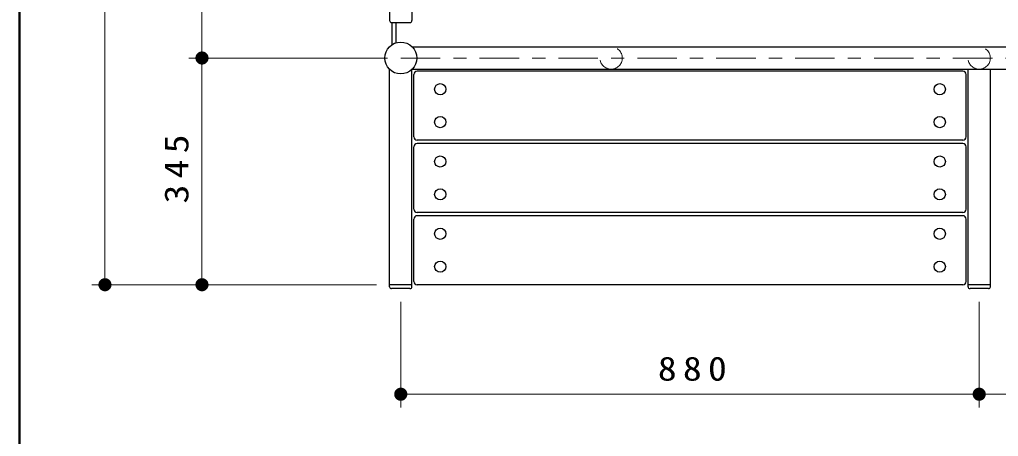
# Model space of a CAD drawing. Units: millimetres on the paper, scale 1:20. Extents: x -365 to 0, y -5 to 257.
# Drawn here: x -365 to -290.5, y 164.1 to 195.8 of the extents above; entities that cross this region are included whole.
import ezdxf

# ---------------------------------------------------------------- set-up
doc = ezdxf.new("R2010")
doc.units = ezdxf.units.MM
doc.linetypes.add('USER1', pattern=[4.5, 2.5, -2])
doc.linetypes.add('USER2', pattern=[6, 3, -1, 1, -1])
doc.layers.add('LY_1', color=7, linetype='Continuous', lineweight=25)
doc.styles.add('ＭＳ ゴシック', font='')
doc.styles.get('ＭＳ ゴシック').set_extended_font_data('MS Gothic')

# ---------------------------------------------------------------- blocks, each defined once
blk = doc.blocks.new('filled_dot')
at = {"color": 0, "linetype": 'Continuous', "lineweight": -2, "const_width": 1.25}
blk.add_lwpolyline([(-0.625, 0, 1), (0.625, 0, 1)], format="xyb", close=True, dxfattribs=at)

msp = doc.modelspace()

# ---------------------------------------------------------------- linework, layer by layer
at = {"layer": 'LY_1', "lineweight": 50}
msp.add_line((-365, 257), (-365, 0), dxfattribs=at)
at = {"layer": 'LY_1', "lineweight": 13}
for p, q in [((-358.505, 175.634), (-358.505, 240.884)), ((-351.125, 192.884), (-351.125, 240.884)), ((-337.005, 192.884), (-352.125, 192.884)), ((-337.005, 192.884), (-352.125, 192.884)), ((-351.125, 175.634), (-351.125, 192.884)), ((-337.855, 175.634), (-359.505, 175.634)), ((-337.855, 175.634), (-352.125, 175.634)), ((-336.005, 174.334), (-336.005, 166.302)), ((-292.005, 174.334), (-292.005, 166.302)), ((-292.005, 167.302), (-336.005, 167.302)), ((-276.005, 167.302), (-292.005, 167.302))]:
    msp.add_line(p, q, dxfattribs=at)
at = {"layer": 'LY_1'}
for p, q in [((-336.855, 208.617), (-336.855, 195.734)), ((-335.155, 209.073), (-335.155, 195.734)), ((-336.705, 195.584), (-335.305, 195.584)), ((-336.655, 193.91), (-336.655, 195.584)), ((-336.355, 194.047), (-336.355, 195.584)), ((-335.137, 193.734), (-276.873, 193.734)), ((-336.855, 175.484), (-336.855, 192.016)), ((-335.155, 175.484), (-335.155, 192.016)), ((-335.137, 192.034), (-276.873, 192.034)), ((-335.005, 186.884), (-335.005, 191.634)), ((-293.255, 191.884), (-334.755, 191.884)), ((-293.005, 186.884), (-293.005, 191.634)), ((-292.855, 175.484), (-292.855, 192.034)), ((-291.155, 175.484), (-291.155, 192.034)), ((-293.255, 186.634), (-334.755, 186.634)), ((-293.255, 186.384), (-334.755, 186.384)), ((-335.005, 181.384), (-335.005, 186.134)), ((-293.005, 181.384), (-293.005, 186.134)), ((-293.255, 181.134), (-334.755, 181.134)), ((-335.005, 175.884), (-335.005, 180.634)), ((-293.255, 180.884), (-334.755, 180.884)), ((-293.005, 175.884), (-293.005, 180.634)), ((-335.155, 175.634), (-336.855, 175.634)), ((-335.305, 175.334), (-336.705, 175.334)), ((-293.255, 175.634), (-334.755, 175.634)), ((-291.155, 175.634), (-292.855, 175.634)), ((-291.305, 175.334), (-292.705, 175.334))]:
    msp.add_line(p, q, dxfattribs=at)
at = {"layer": 'LY_1', "linetype": 'USER2', "lineweight": 13}
msp.add_line((-336.005, 192.884), (-276.005, 192.884), dxfattribs=at)
at = {"layer": 'LY_1'}
for centre, radius in [((-336.005, 192.884), 1.215), ((-333.005, 190.509), 0.425), ((-295.005, 190.509), 0.425), ((-333.005, 188.009), 0.425), ((-295.005, 188.009), 0.425), ((-333.005, 185.009), 0.425), ((-295.005, 185.009), 0.425), ((-333.005, 182.509), 0.425), ((-295.005, 182.509), 0.425), ((-333.005, 179.509), 0.425), ((-295.005, 179.509), 0.425), ((-333.005, 177.009), 0.425), ((-295.005, 177.009), 0.425)]:
    msp.add_circle(centre, radius, dxfattribs=at)
at = {"layer": 'LY_1', "linetype": 'USER1', "lineweight": 13}
for centre in [(-320.005, 192.884), (-292.005, 192.884)]:
    msp.add_circle(centre, 0.85, dxfattribs=at)
at = {"layer": 'LY_1'}
for centre, radius, start, end in [((-336.705, 195.734), 0.15, 180, 270), ((-335.305, 195.734), 0.15, 270, 0), ((-334.755, 191.634), 0.25, 90, 180), ((-293.255, 191.634), 0.25, 0, 90), ((-334.755, 186.884), 0.25, 180, 270), ((-334.755, 186.134), 0.25, 90, 180), ((-293.255, 186.884), 0.25, 270, 0), ((-293.255, 186.134), 0.25, 0, 90), ((-334.755, 181.384), 0.25, 180, 270), ((-293.255, 181.384), 0.25, 270, 0), ((-334.755, 180.634), 0.25, 90, 180), ((-293.255, 180.634), 0.25, 0, 90), ((-334.755, 175.884), 0.25, 180, 270), ((-293.255, 175.884), 0.25, 270, 0), ((-336.705, 175.484), 0.15, 180, 270), ((-335.305, 175.484), 0.15, 270, 0), ((-292.705, 175.484), 0.15, 180, 270), ((-291.305, 175.484), 0.15, 270, 0)]:
    msp.add_arc(centre, radius, start, end, dxfattribs=at)

# ---------------------------------------------------------------- block references
at = {"layer": 'LY_1', "lineweight": 13, "xscale": 0.4, "yscale": 0.4}
for p, rotation in [((-351.125, 192.884), 270), ((-351.125, 192.884), 90), ((-358.505, 175.634), 90), ((-351.125, 175.634), 90), ((-292.005, 167.302), 180)]:
    msp.add_blockref('filled_dot', p, dxfattribs=dict(at, rotation=rotation))
for p in [(-336.005, 167.302), (-292.005, 167.302)]:
    msp.add_blockref('filled_dot', p, dxfattribs=at)

# ---------------------------------------------------------------- texts
at = {"layer": 'LY_1', "insert": (-352.125, 184.675), "char_height": 1.833, "attachment_point": 8, "rotation": 90, "style": 'ＭＳ ゴシック'}
msp.add_mtext('\\T1.33;\\W1.15;345', dxfattribs=at)
at = {"layer": 'LY_1', "insert": (-313.589, 168.302), "char_height": 1.833, "attachment_point": 8, "style": 'ＭＳ ゴシック'}
msp.add_mtext('\\T1.33;\\W1.15;880', dxfattribs=at)

doc.saveas('drawing.dxf')
